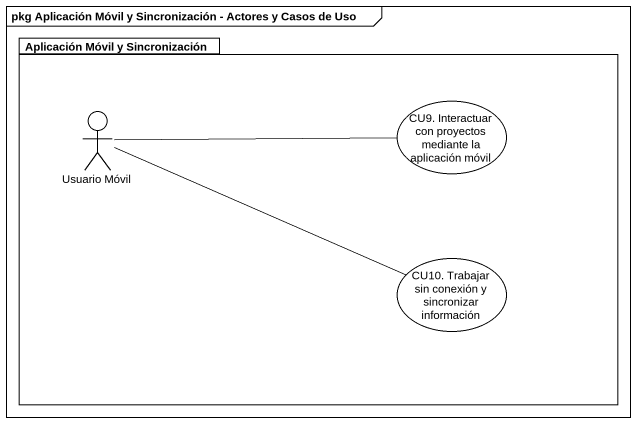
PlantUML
@startuml
mainframe pkg Aplicación Móvil y Sincronización - Actores y Casos de Uso
package "Aplicación Móvil y Sincronización" as Aplicación_Móvil_y {
  actor "Usuario Móvil" as Usuario_Móvil
  usecase "CU9. Interactuar con proyectos mediante la aplicación móvil" as CU9_Interactuar_con
  usecase "CU10. Trabajar sin conexión y sincronizar información" as CU10_Trabajar_sin_conexión
}
Usuario_Móvil -right- CU9_Interactuar_con
Usuario_Móvil -right- CU10_Trabajar_sin_conexión
@enduml
